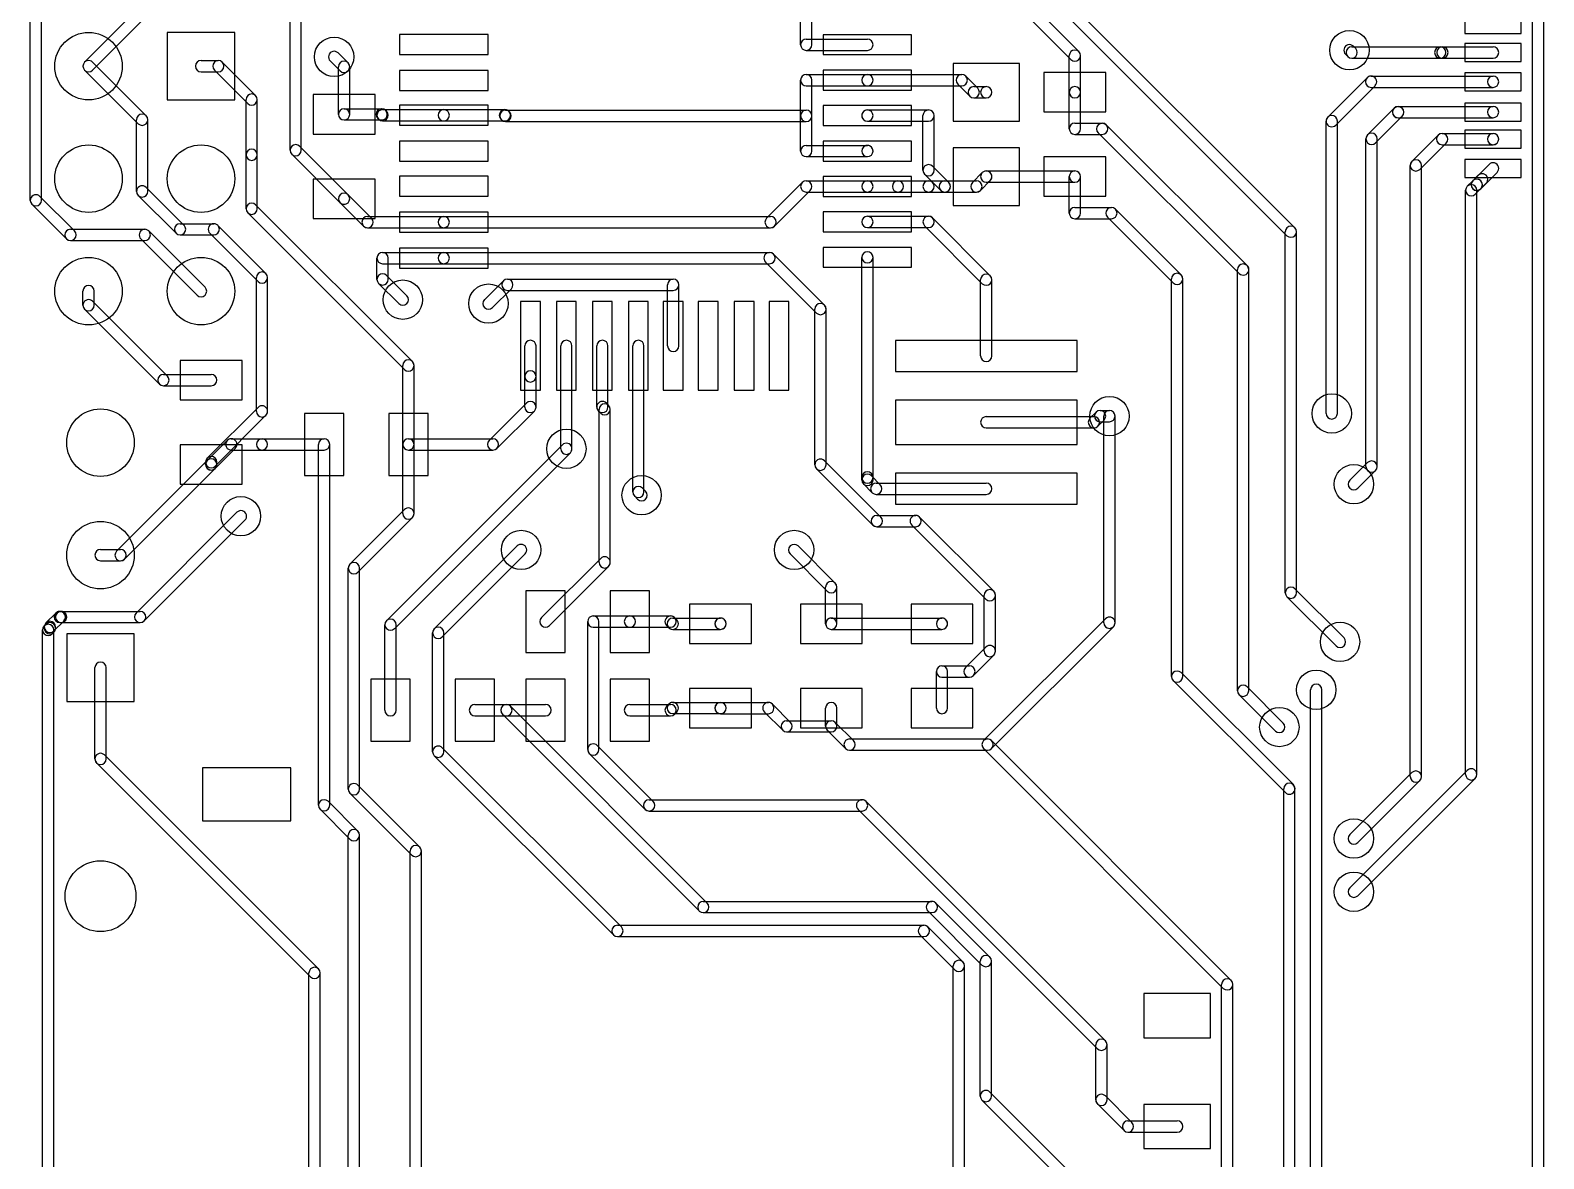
# Model space of a CAD drawing. Extents: x 67 to 209, y -168 to -95.
# Drawn here: x 67.41 to 101.59, y -133.63 to -108.15 of the extents above; entities that cross this region are included whole.
import ezdxf

# ---------------------------------------------------------------- set-up
doc = ezdxf.new("R2010")
doc.units = 0
doc.header["$MEASUREMENT"] = 0
doc.layers.add('BLACK', color=250, linetype='CONTINUOUS')

msp = doc.modelspace()

# ---------------------------------------------------------------- linework, layer by layer
at = {"layer": 'BLACK'}
for p, q in [((67.4138, -111.989), (67.4138, -102.266)), ((67.6678, -111.989), (67.6678, -102.266)), ((101.333, -134.389), (101.333, -105.4)), ((101.587, -134.389), (101.587, -105.4)), ((84.808, -108.476), (84.808, -107.27)), ((85.062, -108.476), (85.062, -107.27)), ((90.1455, -107.144), (95.7884, -112.787)), ((90.3251, -106.964), (95.968, -112.607)), ((90.0436, -107.586), (91.0898, -108.632)), ((68.6402, -108.87), (69.7914, -107.719)), ((68.8198, -109.05), (69.971, -107.899)), ((73.2796, -110.859), (73.2796, -107.809)), ((73.5336, -110.859), (73.5336, -107.809)), ((89.864, -107.765), (90.9102, -108.812)), ((99.809, -107.813), (99.809, -108.219)), ((101.079, -108.219), (101.079, -107.813)), ((72.032, -108.198), (70.508, -108.198)), ((70.508, -108.198), (70.508, -109.722)), ((72.032, -109.722), (72.032, -108.198)), ((77.7497, -108.243), (75.7507, -108.243)), ((75.7507, -108.243), (75.7507, -108.693)), ((77.7497, -108.693), (77.7497, -108.243)), ((87.3153, -108.251), (85.3164, -108.251)), ((85.3164, -108.251), (85.3164, -108.7)), ((87.3153, -108.7), (87.3153, -108.251)), ((99.809, -108.219), (101.079, -108.219)), ((74.5898, -108.885), (74.3645, -108.66)), ((84.935, -108.349), (86.3158, -108.349)), ((84.935, -108.603), (86.3158, -108.603)), ((97.251, -108.524), (99.249, -108.524)), ((97.3408, -108.561), (97.2898, -108.51)), ((99.249, -108.524), (99.3, -108.524)), ((99.249, -108.524), (99.3, -108.524)), ((99.3, -108.524), (100.444, -108.524)), ((99.3, -108.524), (100.444, -108.524)), ((101.079, -108.448), (99.809, -108.448)), ((99.809, -108.448), (99.809, -108.854)), ((101.079, -108.854), (101.079, -108.448)), ((70.0301, -110.08), (68.8198, -108.87)), ((71.27, -108.833), (71.66, -108.833)), ((71.7498, -108.87), (72.5031, -109.623)), ((74.4102, -109.065), (74.1849, -108.84)), ((74.373, -110.048), (74.373, -108.975)), ((74.627, -110.048), (74.627, -108.975)), ((75.7507, -108.693), (77.7497, -108.693)), ((85.3164, -108.7), (87.3153, -108.7)), ((89.7493, -108.897), (88.2507, -108.897)), ((88.2507, -108.897), (88.2507, -110.198)), ((89.7493, -110.198), (89.7493, -108.897)), ((90.873, -109.548), (90.873, -108.722)), ((91.127, -109.548), (91.127, -108.722)), ((97.1612, -108.741), (97.1102, -108.69)), ((97.251, -108.778), (99.249, -108.778)), ((99.249, -108.778), (99.3, -108.778)), ((99.249, -108.778), (99.3, -108.778)), ((99.3, -108.778), (100.444, -108.778)), ((99.3, -108.778), (100.444, -108.778)), ((99.809, -108.854), (101.079, -108.854)), ((69.8505, -110.26), (68.6402, -109.05)), ((71.27, -109.087), (71.66, -109.087)), ((71.5702, -109.05), (72.3235, -109.803)), ((77.7497, -109.056), (75.7507, -109.056)), ((75.7507, -109.056), (75.7507, -109.506)), ((77.7497, -109.506), (77.7497, -109.056)), ((84.8079, -110.081), (84.8079, -109.276)), ((84.9349, -109.149), (86.3158, -109.149)), ((85.0619, -110.081), (85.0619, -109.276)), ((87.3153, -109.051), (85.3164, -109.051)), ((85.3164, -109.051), (85.3164, -109.501)), ((86.1888, -109.276), (86.1888, -109.276)), ((86.3158, -109.149), (88.4456, -109.149)), ((86.4428, -109.276), (86.4428, -109.276)), ((87.3153, -109.501), (87.3153, -109.051)), ((88.5354, -109.186), (88.8073, -109.458)), ((91.6985, -109.103), (90.3015, -109.103)), ((90.3015, -109.103), (90.3015, -109.992)), ((91.6985, -109.992), (91.6985, -109.103)), ((97.598, -109.221), (96.7107, -110.111)), ((97.6886, -109.184), (100.444, -109.184)), ((101.079, -109.108), (99.809, -109.108)), ((99.809, -109.108), (99.809, -109.515)), ((100.444, -109.184), (100.444, -109.184)), ((100.533, -109.221), (100.534, -109.222)), ((101.079, -109.515), (101.079, -109.108)), ((75.1985, -109.603), (73.8015, -109.603)), ((73.8015, -109.603), (73.8015, -110.492)), ((75.1985, -110.492), (75.1985, -109.603)), ((75.7507, -109.506), (77.7497, -109.506)), ((84.9349, -109.403), (86.3158, -109.403)), ((85.3164, -109.501), (87.3153, -109.501)), ((86.3158, -109.403), (88.4456, -109.403)), ((88.3557, -109.366), (88.6276, -109.638)), ((88.7174, -109.421), (89, -109.421)), ((88.7174, -109.675), (89, -109.675)), ((88.873, -109.548), (88.873, -109.548)), ((89.127, -109.548), (89.127, -109.548)), ((90.873, -110.373), (90.873, -109.548)), ((90.873, -109.548), (90.873, -109.548)), ((91.127, -110.373), (91.127, -109.548)), ((91.127, -109.548), (91.127, -109.548)), ((97.7779, -109.4), (96.8906, -110.29)), ((97.6886, -109.438), (100.444, -109.438)), ((99.809, -109.515), (101.079, -109.515)), ((100.354, -109.401), (100.354, -109.401)), ((100.444, -109.438), (100.444, -109.438)), ((70.508, -109.722), (72.032, -109.722)), ((72.2863, -110.961), (72.2863, -109.713)), ((72.5403, -110.961), (72.5403, -109.713)), ((74.4995, -109.921), (74.5, -109.921)), ((74.5, -109.921), (75.3487, -109.921)), ((74.5893, -109.958), (74.5898, -109.958)), ((75.3694, -109.941), (76.75, -109.941)), ((75.4578, -109.977), (75.4371, -109.957)), ((77.7497, -109.843), (75.7507, -109.843)), ((75.7507, -109.843), (75.7507, -110.293)), ((76.75, -109.941), (76.7502, -109.941)), ((76.7502, -109.941), (78.131, -109.941)), ((76.8398, -109.978), (76.84, -109.978)), ((77.7497, -110.293), (77.7497, -109.843)), ((78.1437, -109.954), (84.9349, -109.954)), ((78.2335, -109.991), (78.2208, -109.978)), ((87.3153, -109.851), (85.3164, -109.851)), ((85.3164, -109.851), (85.3164, -110.301)), ((86.3158, -109.949), (86.316, -109.949)), ((86.316, -109.949), (87.6966, -109.949)), ((86.4058, -109.986), (86.4056, -109.986)), ((87.3153, -110.301), (87.3153, -109.851)), ((90.3015, -109.992), (91.6985, -109.992)), ((98.2102, -109.91), (97.6102, -110.51)), ((98.173, -110), (98.173, -109.997)), ((98.3, -109.87), (100.444, -109.87)), ((98.427, -110), (98.427, -109.997)), ((101.079, -109.794), (99.809, -109.794)), ((99.809, -109.794), (99.809, -110.2)), ((100.444, -109.87), (100.444, -109.87)), ((100.534, -109.907), (100.534, -109.907)), ((101.079, -110.2), (101.079, -109.794)), ((69.8133, -111.787), (69.8133, -110.17)), ((70.0673, -111.787), (70.0673, -110.17)), ((74.4097, -110.137), (74.4102, -110.138)), ((74.4995, -110.175), (74.5, -110.175)), ((74.5, -110.175), (75.3487, -110.175)), ((75.281, -110.159), (75.2603, -110.139)), ((75.3694, -110.195), (76.75, -110.195)), ((75.7507, -110.293), (77.7497, -110.293)), ((76.6602, -110.158), (76.6604, -110.158)), ((76.75, -110.195), (76.7502, -110.195)), ((76.7502, -110.195), (78.131, -110.195)), ((78.0539, -110.171), (78.0412, -110.158)), ((78.1437, -110.208), (84.9349, -110.208)), ((84.8079, -110.876), (84.8079, -110.081)), ((85.0619, -110.876), (85.0619, -110.081)), ((85.3164, -110.301), (87.3153, -110.301)), ((86.2262, -110.166), (86.226, -110.166)), ((86.3158, -110.203), (86.316, -110.203)), ((86.316, -110.203), (87.6966, -110.203)), ((87.5696, -111.309), (87.5696, -110.076)), ((87.8236, -111.309), (87.8236, -110.076)), ((88.2507, -110.198), (89.7493, -110.198)), ((91, -110.246), (91.6193, -110.246)), ((91.7062, -110.286), (94.8918, -113.46)), ((96.673, -116.8), (96.673, -110.2)), ((96.927, -116.8), (96.927, -110.2)), ((98.3898, -110.09), (97.7898, -110.69)), ((98.3, -110.124), (100.444, -110.124)), ((99.809, -110.2), (101.079, -110.2)), ((100.354, -110.087), (100.354, -110.087)), ((100.444, -110.124), (100.444, -110.124)), ((73.8015, -110.492), (75.1985, -110.492)), ((77.7497, -110.656), (75.7507, -110.656)), ((75.7507, -110.656), (75.7507, -111.106)), ((77.7497, -111.106), (77.7497, -110.656)), ((87.3153, -110.651), (85.3164, -110.651)), ((85.3164, -110.651), (85.3164, -111.101)), ((87.3153, -111.101), (87.3153, -110.651)), ((91, -110.5), (91.6193, -110.5)), ((91.5269, -110.466), (94.7125, -113.64)), ((97.573, -118), (97.573, -110.6)), ((97.827, -118), (97.827, -110.6)), ((99.2033, -110.517), (98.6102, -111.11)), ((99.383, -110.697), (98.7899, -111.29)), ((99.2932, -110.48), (100.444, -110.48)), ((101.079, -110.404), (99.809, -110.404)), ((99.809, -110.404), (99.809, -110.81)), ((100.354, -110.517), (100.354, -110.517)), ((100.444, -110.48), (100.444, -110.48)), ((100.534, -110.697), (100.534, -110.697)), ((101.079, -110.81), (101.079, -110.404)), ((72.2863, -112.179), (72.2863, -110.961)), ((72.5403, -112.179), (72.5403, -110.961)), ((73.3168, -110.948), (74.4102, -112.042)), ((73.4964, -110.769), (74.5898, -111.862)), ((84.9349, -110.749), (86.3157, -110.749)), ((84.9349, -111.003), (86.3157, -111.003)), ((86.2259, -110.786), (86.226, -110.786)), ((86.3157, -110.749), (86.3158, -110.749)), ((86.3157, -111.003), (86.3158, -111.003)), ((86.4055, -110.966), (86.4056, -110.966)), ((89.7493, -110.802), (88.2507, -110.802)), ((88.2507, -110.802), (88.2507, -112.103)), ((89.7493, -112.103), (89.7493, -110.802)), ((91.6985, -111.008), (90.3015, -111.008)), ((90.3015, -111.008), (90.3015, -111.897)), ((91.6985, -111.897), (91.6985, -111.008)), ((99.2932, -110.734), (100.444, -110.734)), ((99.809, -110.81), (101.079, -110.81)), ((100.444, -110.734), (100.444, -110.734)), ((75.7507, -111.106), (77.7497, -111.106)), ((85.3164, -111.101), (87.3153, -111.101)), ((87.6068, -111.399), (87.974, -111.766)), ((87.7864, -111.219), (88.1536, -111.586)), ((88.6867, -111.586), (88.9102, -111.363)), ((89, -111.325), (91, -111.325)), ((98.573, -125), (98.573, -111.2)), ((98.827, -125), (98.827, -111.2)), ((101.079, -111.064), (99.809, -111.064)), ((99.809, -111.064), (99.809, -111.47)), ((99.9839, -111.548), (100.354, -111.177)), ((100.164, -111.727), (100.534, -111.357)), ((101.079, -111.47), (101.079, -111.064)), ((70.8863, -112.554), (70.0301, -111.697)), ((75.1985, -111.508), (73.8015, -111.508)), ((73.8015, -111.508), (73.8015, -112.397)), ((75.1985, -112.397), (75.1985, -111.508)), ((77.7497, -111.444), (75.7507, -111.444)), ((75.7507, -111.444), (75.7507, -111.893)), ((77.7497, -111.893), (77.7497, -111.444)), ((84.8452, -111.586), (84.04, -112.391)), ((84.935, -111.549), (86.3158, -111.549)), ((87.3153, -111.451), (85.3164, -111.451)), ((85.3164, -111.451), (85.3164, -111.901)), ((86.3158, -111.549), (87.0062, -111.549)), ((87.0062, -111.549), (87.6966, -111.549)), ((87.3153, -111.901), (87.3153, -111.451)), ((87.6966, -111.549), (88.0638, -111.549)), ((88.0638, -111.549), (88.7765, -111.549)), ((88.8663, -111.766), (89.0898, -111.542)), ((88.873, -111.453), (88.873, -111.452)), ((89, -111.579), (91, -111.579)), ((89.127, -111.453), (89.127, -111.452)), ((90.873, -111.453), (90.873, -111.452)), ((90.873, -112.278), (90.873, -111.453)), ((91.127, -111.453), (91.127, -111.452)), ((91.127, -112.278), (91.127, -111.453)), ((99.809, -111.47), (101.079, -111.47)), ((99.8602, -111.671), (99.9837, -111.548)), ((99.9837, -111.548), (100.107, -111.424)), ((100.04, -111.851), (100.163, -111.727)), ((100.074, -111.511), (100.074, -111.511)), ((100.163, -111.727), (100.287, -111.604)), ((68.2318, -112.86), (67.451, -112.079)), ((68.4114, -112.68), (67.6306, -111.899)), ((70.7067, -112.733), (69.8505, -111.877)), ((74.373, -111.953), (74.373, -111.952)), ((74.4101, -112.042), (74.939, -112.571)), ((74.5897, -111.862), (75.1186, -112.391)), ((74.627, -111.953), (74.627, -111.952)), ((75.7507, -111.893), (77.7497, -111.893)), ((85.0248, -111.766), (84.2196, -112.571)), ((84.935, -111.803), (86.3158, -111.803)), ((85.3164, -111.901), (87.3153, -111.901)), ((86.3158, -111.803), (87.0062, -111.803)), ((87.0062, -111.803), (87.6966, -111.803)), ((87.6966, -111.803), (88.0638, -111.803)), ((88.0638, -111.803), (88.7765, -111.803)), ((90.3015, -111.897), (91.6985, -111.897)), ((99.823, -124.95), (99.823, -111.761)), ((100.074, -111.765), (100.074, -111.765)), ((100.077, -124.95), (100.077, -111.761)), ((72.3235, -112.269), (75.8627, -115.808)), ((72.5031, -112.089), (76.0423, -115.628)), ((73.8015, -112.397), (75.1985, -112.397)), ((75.0287, -112.354), (76.75, -112.354)), ((77.7497, -112.256), (75.7507, -112.256)), ((75.7507, -112.256), (75.7507, -112.706)), ((76.75, -112.354), (76.7502, -112.354)), ((76.7502, -112.354), (84.1298, -112.354)), ((76.8398, -112.391), (76.84, -112.391)), ((77.7497, -112.706), (77.7497, -112.256)), ((87.3153, -112.251), (85.3164, -112.251)), ((85.3164, -112.251), (85.3164, -112.701)), ((86.2261, -112.386), (86.226, -112.386)), ((86.3158, -112.349), (86.3159, -112.349)), ((86.3159, -112.349), (87.6966, -112.349)), ((87.3153, -112.701), (87.3153, -112.251)), ((89.089, -113.691), (87.7875, -112.385)), ((88.2507, -112.103), (89.7493, -112.103)), ((91, -112.151), (91.8258, -112.151)), ((91, -112.405), (91.8258, -112.405)), ((91.7359, -112.368), (93.2196, -113.852)), ((91.9155, -112.188), (93.3992, -113.672)), ((68.3216, -112.643), (70, -112.643)), ((71.3598, -113.95), (70.0898, -112.68)), ((70.7965, -112.516), (71.5575, -112.516)), ((70.7965, -112.77), (71.5575, -112.77)), ((72.5566, -113.822), (71.4677, -112.733)), ((72.7362, -113.642), (71.6473, -112.554)), ((75.0287, -112.608), (76.75, -112.608)), ((75.7507, -112.706), (77.7497, -112.706)), ((76.6602, -112.571), (76.6604, -112.571)), ((76.75, -112.608), (76.7502, -112.608)), ((76.7502, -112.608), (84.1298, -112.608)), ((85.3164, -112.701), (87.3153, -112.701)), ((86.3158, -112.603), (86.3159, -112.603)), ((86.3159, -112.603), (87.6966, -112.603)), ((86.4057, -112.566), (86.4056, -112.566)), ((88.9091, -113.871), (87.6076, -112.565)), ((95.7512, -120.85), (95.7512, -112.697)), ((96.0052, -120.85), (96.0052, -112.697)), ((68.3216, -112.897), (70, -112.897)), ((71.1802, -114.13), (69.9102, -112.86)), ((77.7497, -113.069), (75.7507, -113.069)), ((75.7507, -113.069), (75.7507, -113.519)), ((77.7497, -113.519), (77.7497, -113.069)), ((87.3153, -113.051), (85.3164, -113.051)), ((85.3164, -113.051), (85.3164, -113.501)), ((87.3153, -113.501), (87.3153, -113.051)), ((75.2424, -113.775), (75.2424, -113.294)), ((75.3694, -113.167), (76.7502, -113.167)), ((75.3694, -113.421), (76.7502, -113.421)), ((75.4964, -113.775), (75.4964, -113.294)), ((76.7502, -113.167), (84.1059, -113.167)), ((76.7502, -113.421), (84.1059, -113.421)), ((85.1663, -114.534), (84.0161, -113.384)), ((85.3459, -114.354), (84.1957, -113.204)), ((86.1888, -118.247), (86.1888, -113.276)), ((86.2262, -113.186), (86.226, -113.186)), ((86.3158, -113.149), (86.316, -113.149)), ((86.3158, -113.403), (86.316, -113.403)), ((86.4058, -113.366), (86.4056, -113.366)), ((86.4428, -118.247), (86.4428, -113.276)), ((72.5194, -116.754), (72.5194, -113.732)), ((72.7734, -116.754), (72.7734, -113.732)), ((75.4592, -113.686), (75.9162, -114.143)), ((75.7507, -113.519), (77.7497, -113.519)), ((78.1863, -113.767), (81.9318, -113.767)), ((85.3164, -113.501), (87.3153, -113.501)), ((88.873, -115.5), (88.873, -113.78)), ((89.127, -115.5), (89.127, -113.78)), ((93.1823, -122.741), (93.1823, -113.762)), ((93.4363, -122.741), (93.4363, -113.762)), ((94.6724, -123.063), (94.6724, -113.553)), ((94.9264, -123.063), (94.9264, -113.553)), ((68.603, -114.357), (68.603, -114.04)), ((68.857, -114.357), (68.857, -114.04)), ((75.2796, -113.865), (75.7366, -114.322)), ((78.0965, -113.805), (77.6695, -114.232)), ((78.2761, -113.984), (77.8491, -114.411)), ((78.1863, -114.021), (81.9318, -114.021)), ((81.8048, -115.275), (81.8048, -113.894)), ((82.0588, -115.275), (82.0588, -113.894)), ((70.3304, -116.137), (68.6402, -114.447)), ((70.51, -115.958), (68.8198, -114.267)), ((78.9308, -114.276), (78.4812, -114.276)), ((78.4812, -114.276), (78.4812, -116.275)), ((78.9308, -116.275), (78.9308, -114.276)), ((79.7436, -114.276), (79.294, -114.276)), ((79.294, -114.276), (79.294, -116.275)), ((79.7436, -116.275), (79.7436, -114.276)), ((80.5564, -114.276), (80.1068, -114.276)), ((80.1068, -114.276), (80.1068, -116.275)), ((80.5564, -116.275), (80.5564, -114.276)), ((81.3692, -114.276), (80.9196, -114.276)), ((80.9196, -114.276), (80.9196, -116.275)), ((81.3692, -116.275), (81.3692, -114.276)), ((82.1566, -114.276), (81.707, -114.276)), ((81.707, -114.276), (81.707, -116.275)), ((82.1566, -116.275), (82.1566, -114.276)), ((82.944, -114.276), (82.4944, -114.276)), ((82.4944, -114.276), (82.4944, -116.275)), ((82.944, -116.275), (82.944, -114.276)), ((83.7568, -114.276), (83.3072, -114.276)), ((83.3072, -114.276), (83.3072, -116.275)), ((83.7568, -116.275), (83.7568, -114.276)), ((84.5442, -114.276), (84.0946, -114.276)), ((84.0946, -114.276), (84.0946, -116.275)), ((84.5442, -116.275), (84.5442, -114.276)), ((85.1291, -117.959), (85.1291, -114.444)), ((85.3831, -117.959), (85.3831, -114.444)), ((91.05, -115.15), (86.95, -115.15)), ((86.95, -115.15), (86.95, -115.85)), ((91.05, -115.85), (91.05, -115.15)), ((78.579, -115.966), (78.579, -115.275)), ((78.833, -115.966), (78.833, -115.275)), ((79.3918, -117.599), (79.3918, -115.275)), ((79.6458, -117.599), (79.6458, -115.275)), ((80.2046, -116.656), (80.2046, -115.275)), ((80.4586, -116.656), (80.4586, -115.275)), ((81.0174, -118.574), (81.0174, -115.275)), ((81.2714, -118.574), (81.2714, -115.275)), ((72.1985, -115.603), (70.8015, -115.603)), ((70.8015, -115.603), (70.8015, -116.492)), ((72.1985, -116.492), (72.1985, -115.603)), ((75.8255, -117.5), (75.8255, -115.718)), ((76.0795, -117.5), (76.0795, -115.718)), ((70.4202, -115.921), (71.5, -115.921)), ((70.4202, -116.175), (71.5, -116.175)), ((78.579, -116.656), (78.579, -115.966)), ((78.833, -116.656), (78.833, -115.966)), ((86.95, -115.85), (91.05, -115.85)), ((70.8015, -116.492), (72.1985, -116.492)), ((78.4812, -116.275), (78.9308, -116.275)), ((79.294, -116.275), (79.7436, -116.275)), ((80.1068, -116.275), (80.5564, -116.275)), ((80.9196, -116.275), (81.3692, -116.275)), ((81.707, -116.275), (82.1566, -116.275)), ((82.4944, -116.275), (82.944, -116.275)), ((83.3072, -116.275), (83.7568, -116.275)), ((84.0946, -116.275), (84.5442, -116.275)), ((91.05, -116.5), (86.95, -116.5)), ((86.95, -116.5), (86.95, -117.5)), ((91.05, -117.5), (91.05, -116.5)), ((71.4102, -117.81), (72.5566, -116.664)), ((71.5898, -117.99), (72.7362, -116.843)), ((73.603, -116.802), (73.603, -118.199)), ((74.492, -116.802), (73.603, -116.802)), ((74.492, -118.199), (74.492, -116.802)), ((75.508, -116.802), (75.508, -118.199)), ((76.397, -116.802), (75.508, -116.802)), ((76.397, -118.199), (76.397, -116.802)), ((78.6162, -116.566), (77.7722, -117.41)), ((78.7958, -116.746), (77.9518, -117.59)), ((80.2934, -116.797), (80.2418, -116.746)), ((80.2562, -120.164), (80.2562, -116.708)), ((80.473, -116.618), (80.4214, -116.566)), ((80.5102, -120.164), (80.5102, -116.708)), ((91.4803, -116.771), (91.3415, -116.91)), ((91.5701, -116.734), (91.7817, -116.734)), ((91.6547, -121.526), (91.6547, -116.861)), ((91.9087, -121.526), (91.9087, -116.861)), ((89, -116.873), (91.4313, -116.873)), ((89, -117.127), (91.4313, -117.127)), ((91.6599, -116.951), (91.5211, -117.09)), ((91.5701, -116.988), (91.7817, -116.988)), ((72.1985, -117.508), (70.8015, -117.508)), ((70.8015, -117.508), (70.8015, -118.397)), ((71.41, -117.862), (71.862, -117.41)), ((71.9518, -117.373), (72.6464, -117.373)), ((72.1985, -118.397), (72.1985, -117.508)), ((72.6464, -117.373), (74.0475, -117.373)), ((73.9205, -125.648), (73.9205, -117.5)), ((74.1745, -125.648), (74.1745, -117.5)), ((75.4577, -121.481), (79.429, -117.509)), ((75.8255, -119.062), (75.8255, -117.5)), ((75.9525, -117.373), (77.862, -117.373)), ((76.0795, -119.062), (76.0795, -117.5)), ((86.95, -117.5), (91.05, -117.5)), ((69.3627, -119.91), (71.4102, -117.863)), ((71.4995, -117.825), (71.4998, -117.825)), ((71.4998, -117.825), (71.5, -117.825)), ((71.5893, -117.862), (71.5898, -117.863)), ((71.5896, -118.042), (72.0416, -117.59)), ((71.9518, -117.627), (72.6464, -117.627)), ((72.6464, -117.627), (74.0475, -117.627)), ((75.6373, -121.66), (79.6086, -117.689)), ((75.9525, -117.627), (77.862, -117.627)), ((86.6188, -119.142), (85.3459, -117.869)), ((69.5423, -120.09), (71.5898, -118.042)), ((71.373, -117.953), (71.373, -117.9)), ((71.4097, -118.042), (71.4102, -118.042)), ((71.4995, -118.079), (71.4998, -118.079)), ((71.4998, -118.079), (71.5, -118.079)), ((71.627, -117.953), (71.627, -117.9)), ((73.603, -118.199), (74.492, -118.199)), ((75.508, -118.199), (76.397, -118.199)), ((86.4392, -119.321), (85.1663, -118.048)), ((86.4056, -118.21), (86.6058, -118.41)), ((91.05, -118.15), (86.95, -118.15)), ((86.95, -118.15), (86.95, -118.85)), ((91.05, -118.85), (91.05, -118.15)), ((97.6102, -117.91), (97.2102, -118.31)), ((97.7898, -118.09), (97.3898, -118.49)), ((70.8015, -118.397), (72.1985, -118.397)), ((81.2342, -118.484), (81.3078, -118.558)), ((86.1888, -118.3), (86.1888, -118.247)), ((86.226, -118.39), (86.4262, -118.59)), ((86.4428, -118.3), (86.4428, -118.247)), ((86.516, -118.373), (89, -118.373)), ((81.0546, -118.664), (81.1282, -118.738)), ((86.516, -118.627), (89, -118.627)), ((86.95, -118.85), (91.05, -118.85)), ((69.8057, -121.307), (72.0809, -119.032)), ((69.9853, -121.486), (72.2605, -119.211)), ((74.6318, -120.203), (75.8627, -118.972)), ((74.8114, -120.383), (76.0423, -119.152)), ((86.529, -119.104), (87.406, -119.104)), ((89.1697, -120.815), (87.4958, -119.142)), ((86.529, -119.358), (87.406, -119.358)), ((88.9901, -120.995), (87.3162, -119.321)), ((69, -119.873), (69.4525, -119.873)), ((76.5368, -121.663), (78.4068, -119.793)), ((84.7511, -119.793), (85.5898, -120.632)), ((69, -120.127), (69.4525, -120.127)), ((76.7164, -121.843), (78.5864, -119.973)), ((78.9577, -121.41), (80.2934, -120.074)), ((79.1373, -121.59), (80.473, -120.254)), ((84.5715, -119.973), (85.4102, -120.812)), ((74.5946, -125.284), (74.5946, -120.293)), ((74.8486, -125.284), (74.8486, -120.293)), ((79.492, -120.802), (78.603, -120.802)), ((78.603, -120.802), (78.603, -122.199)), ((79.492, -122.199), (79.492, -120.802)), ((81.397, -120.802), (80.508, -120.802)), ((80.508, -120.802), (80.508, -122.199)), ((81.397, -122.199), (81.397, -120.802)), ((85.373, -121.548), (85.373, -120.722)), ((85.627, -121.548), (85.627, -120.722)), ((88.9529, -122.166), (88.9529, -120.905)), ((89.2069, -122.166), (89.2069, -120.905)), ((95.7884, -120.94), (96.8976, -122.049)), ((95.968, -120.76), (97.0772, -121.869)), ((67.7669, -121.53), (67.9903, -121.307)), ((68.021, -121.307), (68.0211, -121.307)), ((68.0801, -121.27), (68.1108, -121.27)), ((68.1109, -121.27), (69.8955, -121.27)), ((83.6985, -121.103), (82.3015, -121.103)), ((82.3015, -121.103), (82.3015, -121.992)), ((83.6985, -121.992), (83.6985, -121.103)), ((86.1985, -121.103), (84.8015, -121.103)), ((84.8015, -121.103), (84.8015, -121.992)), ((86.1985, -121.992), (86.1985, -121.103)), ((88.6985, -121.103), (87.3015, -121.103)), ((87.3015, -121.103), (87.3015, -121.992)), ((88.6985, -121.992), (88.6985, -121.103)), ((67.7288, -121.599), (67.7669, -121.561)), ((67.7297, -121.651), (67.7297, -121.62)), ((67.9465, -121.71), (68.1699, -121.487)), ((67.9837, -121.651), (67.9837, -121.62)), ((68.0801, -121.524), (68.1108, -121.524)), ((68.1109, -121.524), (69.8955, -121.524)), ((68.2006, -121.487), (68.2007, -121.486)), ((75.4205, -123.5), (75.4205, -121.57)), ((75.6745, -123.5), (75.6745, -121.57)), ((79.9997, -124.388), (79.9997, -121.5)), ((80.1267, -121.373), (80.9525, -121.373)), ((80.1267, -121.627), (80.9525, -121.627)), ((80.2537, -124.388), (80.2537, -121.5)), ((80.9525, -121.373), (81.8727, -121.373)), ((80.9525, -121.627), (81.8727, -121.627)), ((81.8299, -121.637), (81.7824, -121.589)), ((81.9202, -121.421), (82.9995, -121.421)), ((82.0105, -121.459), (81.963, -121.411)), ((82.9097, -121.458), (82.9102, -121.458)), ((82.9995, -121.421), (83, -121.421)), ((83.0893, -121.638), (83.0898, -121.637)), ((85.4107, -121.638), (85.4102, -121.637)), ((85.5, -121.421), (85.5005, -121.421)), ((85.5005, -121.421), (87.9995, -121.421)), ((85.5903, -121.458), (85.5898, -121.458)), ((87.9097, -121.458), (87.9102, -121.458)), ((87.9995, -121.421), (88, -121.421)), ((88.0893, -121.638), (88.0898, -121.637)), ((88.9391, -124.188), (91.6919, -121.436)), ((89.1187, -124.368), (91.8715, -121.615)), ((67.6916, -166.247), (67.6916, -121.689)), ((67.9084, -121.779), (67.9465, -121.741)), ((67.9456, -166.247), (67.9456, -121.689)), ((69.762, -121.778), (68.238, -121.778)), ((68.238, -121.778), (68.238, -123.302)), ((69.762, -123.302), (69.762, -121.778)), ((76.4996, -124.439), (76.4996, -121.753)), ((76.7536, -124.439), (76.7536, -121.753)), ((81.9202, -121.675), (82.9995, -121.675)), ((82.3015, -121.992), (83.6985, -121.992)), ((82.9995, -121.675), (83, -121.675)), ((84.8015, -121.992), (86.1985, -121.992)), ((85.5, -121.675), (85.5005, -121.675)), ((85.5005, -121.675), (87.9995, -121.675)), ((87.3015, -121.992), (88.6985, -121.992)), ((87.9995, -121.675), (88, -121.675)), ((78.603, -122.199), (79.492, -122.199)), ((80.508, -122.199), (81.397, -122.199)), ((88.5295, -122.537), (88.9901, -122.076)), ((88.7091, -122.717), (89.1697, -122.256)), ((68.873, -124.6), (68.873, -122.54)), ((69.127, -124.6), (69.127, -122.54)), ((87.873, -123.453), (87.873, -122.627)), ((88, -122.5), (88.6193, -122.5)), ((88.127, -123.453), (88.127, -122.627)), ((93.3968, -122.653), (95.9345, -125.182)), ((75.992, -122.802), (75.103, -122.802)), ((75.103, -122.802), (75.103, -124.199)), ((75.992, -124.199), (75.992, -122.802)), ((77.897, -122.802), (77.008, -122.802)), ((77.008, -122.802), (77.008, -124.199)), ((77.897, -124.199), (77.897, -122.802)), ((78.603, -122.802), (78.603, -124.199)), ((79.492, -122.802), (78.603, -122.802)), ((79.492, -124.199), (79.492, -122.802)), ((80.508, -122.802), (80.508, -124.199)), ((81.397, -122.802), (80.508, -122.802)), ((81.397, -124.199), (81.397, -122.802)), ((83.6985, -123.008), (82.3015, -123.008)), ((82.3015, -123.008), (82.3015, -123.897)), ((83.6985, -123.897), (83.6985, -123.008)), ((86.1985, -123.008), (84.8015, -123.008)), ((84.8015, -123.008), (84.8015, -123.897)), ((86.1985, -123.897), (86.1985, -123.008)), ((88.6985, -123.008), (87.3015, -123.008)), ((87.3015, -123.008), (87.3015, -123.897)), ((88, -122.754), (88.6193, -122.754)), ((88.6985, -123.897), (88.6985, -123.008)), ((93.2175, -122.833), (95.7552, -125.362)), ((94.8892, -122.973), (95.7071, -123.791)), ((68.238, -123.302), (69.762, -123.302)), ((81.7825, -123.41), (81.8301, -123.363)), ((81.9202, -123.325), (82.9995, -123.325)), ((82.9995, -123.325), (83, -123.325)), ((83, -123.326), (84.0798, -123.326)), ((83.0893, -123.362), (83.0898, -123.363)), ((84.5825, -123.776), (84.1696, -123.363)), ((94.7096, -123.153), (95.5275, -123.971)), ((96.3228, -137.734), (96.3228, -123.04)), ((96.5768, -137.734), (96.5768, -123.04)), ((77.4525, -123.373), (78.1658, -123.373)), ((77.4525, -123.627), (78.1658, -123.627)), ((82.5206, -128.034), (78.076, -123.59)), ((78.1658, -123.373), (79.0475, -123.373)), ((78.1658, -123.627), (79.0475, -123.627)), ((82.7002, -127.855), (78.2556, -123.41)), ((80.9525, -123.373), (81.8727, -123.373)), ((80.9525, -123.627), (81.8727, -123.627)), ((81.9202, -123.579), (82.9995, -123.579)), ((81.9628, -123.589), (82.0104, -123.542)), ((82.9097, -123.542), (82.9102, -123.542)), ((82.9995, -123.579), (83, -123.579)), ((83, -123.58), (84.0798, -123.58)), ((84.4029, -123.955), (83.99, -123.542)), ((85.373, -123.865), (85.373, -123.453)), ((85.627, -123.865), (85.627, -123.453)), ((82.3015, -123.897), (83.6985, -123.897)), ((84.4927, -123.738), (85.5, -123.738)), ((84.4927, -123.992), (85.5, -123.992)), ((84.8015, -123.897), (86.1985, -123.897)), ((85.4102, -123.955), (85.8231, -124.368)), ((85.5898, -123.776), (86.0027, -124.188)), ((87.3015, -123.897), (88.6985, -123.897)), ((75.103, -124.199), (75.992, -124.199)), ((80.7615, -128.394), (76.7164, -124.349)), ((77.008, -124.199), (77.897, -124.199)), ((78.603, -124.199), (79.492, -124.199)), ((81.478, -125.56), (80.2165, -124.298)), ((80.508, -124.199), (81.397, -124.199)), ((85.9129, -124.151), (89.0289, -124.151)), ((88.9391, -124.368), (94.3515, -129.781)), ((89.1187, -124.188), (94.5311, -129.601)), ((73.7424, -129.522), (68.9102, -124.69)), ((73.922, -129.342), (69.0898, -124.51)), ((80.5819, -128.573), (76.5368, -124.528)), ((81.2984, -125.74), (80.0369, -124.478)), ((85.9129, -124.405), (89.0289, -124.405)), ((73.3, -124.8), (71.3, -124.8)), ((71.3, -124.8), (71.3, -126)), ((73.3, -126), (73.3, -124.8)), ((97.2102, -127.51), (99.8602, -124.86)), ((98.6102, -124.91), (97.2102, -126.31)), ((97.3898, -127.69), (100.04, -125.04)), ((76.0284, -126.771), (74.6318, -125.374)), ((76.208, -126.591), (74.8114, -125.194)), ((95.7157, -138.299), (95.7157, -125.274)), ((95.9697, -138.299), (95.9697, -125.274)), ((98.7898, -125.09), (97.3898, -126.49)), ((73.9577, -125.737), (74.6318, -126.411)), ((74.1373, -125.558), (74.8114, -126.232)), ((81.3882, -125.523), (86.1955, -125.523)), ((91.5102, -131.144), (86.1057, -125.74)), ((91.6898, -130.964), (86.2853, -125.56)), ((71.3, -126), (73.3, -126)), ((81.3882, -125.777), (86.1955, -125.777)), ((74.5946, -149.198), (74.5946, -126.322)), ((74.8486, -149.198), (74.8486, -126.322)), ((75.9912, -149.712), (75.9912, -126.681)), ((76.2452, -149.712), (76.2452, -126.681)), ((82.6104, -127.818), (87.7715, -127.818)), ((82.6104, -128.072), (87.7715, -128.072)), ((88.9019, -129.255), (87.6817, -128.034)), ((89.0815, -129.075), (87.8613, -127.855)), ((80.6717, -128.357), (87.5917, -128.357)), ((88.4712, -129.183), (87.6815, -128.394)), ((80.6717, -128.611), (87.5917, -128.611)), ((88.2916, -129.363), (87.5019, -128.573)), ((88.8647, -132.213), (88.8647, -129.165)), ((89.1187, -132.213), (89.1187, -129.165)), ((73.7052, -157.237), (73.7052, -129.432)), ((73.9592, -157.237), (73.9592, -129.432)), ((88.2544, -139.103), (88.2544, -129.273)), ((88.5084, -139.103), (88.5084, -129.273)), ((94.3143, -138.8), (94.3143, -129.691)), ((94.5683, -138.8), (94.5683, -129.691)), ((94.06, -129.9), (92.56, -129.9)), ((92.56, -129.9), (92.56, -130.9)), ((94.06, -130.9), (94.06, -129.9)), ((91.473, -132.3), (91.473, -131.054)), ((91.727, -132.3), (91.727, -131.054)), ((92.56, -130.9), (94.06, -130.9)), ((92.2685, -135.31), (89.0815, -132.123)), ((92.2898, -132.81), (91.6898, -132.21)), ((92.0889, -135.49), (88.9019, -132.303)), ((92.1102, -132.99), (91.5102, -132.39)), ((94.06, -132.4), (92.56, -132.4)), ((92.56, -132.4), (92.56, -133.4)), ((94.06, -133.4), (94.06, -132.4)), ((92.2, -132.773), (93.31, -132.773)), ((92.2, -133.027), (93.31, -133.027)), ((92.56, -133.4), (94.06, -133.4))]:
    msp.add_line(p, q, dxfattribs=at)
for centre, radius in [((68.73, -108.96), 0.762), ((74.2747, -108.75), 0.4445), ((97.2, -108.6), 0.4445), ((68.73, -111.5), 0.762), ((71.27, -111.5), 0.762), ((68.73, -114.04), 0.762), ((71.27, -114.04), 0.762), ((75.8264, -114.232), 0.4445), ((77.7593, -114.321), 0.4445), ((91.7817, -116.861), 0.4445), ((96.8, -116.8), 0.4445), ((69, -117.46), 0.762), ((79.5188, -117.599), 0.4445), ((81.218, -118.648), 0.4445), ((97.3, -118.4), 0.4445), ((72.1707, -119.121), 0.4445), ((69, -120), 0.762), ((78.4966, -119.883), 0.4445), ((84.6613, -119.883), 0.4445), ((96.9874, -121.959), 0.4445), ((96.4498, -123.04), 0.4445), ((95.6173, -123.881), 0.4445), ((97.3, -126.4), 0.4445), ((69, -127.7), 0.8), ((97.3, -127.6), 0.4445)]:
    msp.add_circle(centre, radius, dxfattribs=at)
for centre, start, end in [((74.2747, -108.75), 405, 585), ((84.935, -108.476), 90, 270), ((84.935, -108.476), 180, 360), ((86.3158, -108.476), 270, 450), ((91, -108.722), 360, 540), ((91, -108.722), 225, 405), ((97.2, -108.6), 405, 585), ((97.251, -108.651), 90, 270), ((97.251, -108.651), 225, 405), ((99.249, -108.651), 90, 270), ((99.249, -108.651), 90, 270), ((99.3, -108.651), 90, 270), ((99.3, -108.651), 90, 270), ((99.249, -108.651), 270, 450), ((99.3, -108.651), 270, 450), ((99.3, -108.651), 270, 450), ((100.444, -108.651), 270, 450), ((100.444, -108.651), 270, 450), ((68.73, -108.96), 405, 585), ((68.73, -108.96), 135, 315), ((71.27, -108.96), 90, 270), ((71.66, -108.96), 45, 225), ((71.66, -108.96), 270, 450), ((74.5, -108.975), 360, 540), ((74.5, -108.975), 225, 405), ((84.9349, -109.276), 90, 270), ((84.9349, -109.276), 360, 540), ((86.3158, -109.276), 360, 540), ((86.3158, -109.276), 90, 270), ((86.3158, -109.276), 180, 360), ((86.3158, -109.276), 270, 450), ((88.4456, -109.276), 45, 225), ((88.4456, -109.276), 270, 450), ((97.6886, -109.311), 90, 270), ((97.6879, -109.31), -44.9, 135.1), ((100.444, -109.311), 90, 270), ((100.444, -109.311), 45, 225), ((100.444, -109.311), 225, 405), ((100.444, -109.311), 270, 450), ((100.444, -109.311), 270, 450), ((72.4133, -109.713), 360, 540), ((72.4133, -109.713), 225, 405), ((88.7174, -109.548), 90, 270), ((88.7175, -109.548), 225, 405), ((89, -109.548), 360, 540), ((89, -109.548), 180, 360), ((89, -109.548), 270, 450), ((91, -109.548), 360, 540), ((91, -109.548), 360, 540), ((91, -109.548), 180, 360), ((91, -109.548), 180, 360), ((74.4995, -110.048), 90, 270), ((74.4995, -110.048), 45, 225), ((74.5, -110.048), 90, 270), ((74.5, -110.048), 225, 405), ((74.5, -110.048), 270, 450), ((75.3487, -110.048), 405.9, 585.9), ((75.3694, -110.068), 90, 270), ((75.3694, -110.068), 225.9, 405.9), ((75.3487, -110.048), 270, 450), ((76.75, -110.068), 90, 270), ((76.75, -110.068), 45, 225), ((76.7502, -110.068), 90, 270), ((76.7502, -110.068), 225, 405), ((76.75, -110.068), 270, 450), ((76.7502, -110.068), 270, 450), ((78.131, -110.068), 405, 585), ((78.1437, -110.081), 90, 270), ((78.1437, -110.081), 225, 405), ((78.131, -110.068), 270, 450), ((84.9349, -110.081), 360, 540), ((84.9349, -110.081), 270, 450), ((86.3158, -110.076), 90, 270), ((86.3158, -110.076), 405, 585), ((86.316, -110.076), 90, 270), ((86.316, -110.076), 225, 405), ((86.316, -110.076), 270, 450), ((87.6966, -110.076), 360, 540), ((87.6966, -110.076), 270, 450), ((98.3, -109.997), 360, 540), ((98.3, -109.997), 90, 270), ((98.3, -110), 180, 360), ((98.3, -110), -45, 135), ((100.444, -109.997), 90, 270), ((100.444, -109.997), 45, 225), ((100.444, -109.997), 225, 405), ((100.444, -109.997), 270, 450), ((100.444, -109.997), 270, 450), ((69.9403, -110.17), 360, 540), ((69.9403, -110.17), 225, 405), ((74.5, -110.048), 180, 360), ((84.9349, -110.081), 180, 360), ((91, -110.373), 90, 270), ((91, -110.373), 180, 360), ((91.6166, -110.376), 45.1, 225.1), ((91.6193, -110.373), 270, 450), ((96.8, -110.2), 360, 540), ((96.8007, -110.201), 135.1, 315.1), ((97.7, -110.6), 360, 540), ((97.7, -110.6), 135, 315), ((99.2932, -110.607), 90, 270), ((99.2932, -110.607), -45, 135), ((100.444, -110.607), 90, 270), ((100.444, -110.607), 135, 315), ((100.444, -110.607), 315, 495), ((100.444, -110.607), 270, 450), ((100.444, -110.607), 270, 450), ((72.4133, -110.961), 360, 540), ((72.4133, -110.961), 180, 360), ((73.4066, -110.859), 45, 225), ((73.4066, -110.859), 180, 360), ((84.9349, -110.876), 90, 270), ((84.9349, -110.876), 180, 360), ((86.3157, -110.876), 90, 270), ((86.3157, -110.876), 135, 315), ((86.3158, -110.876), 315, 495), ((86.3157, -110.876), 270, 450), ((86.3158, -110.876), 270, 450), ((87.6966, -111.309), 45, 225), ((87.6966, -111.309), 180, 360), ((89, -111.452), 360, 540), ((89, -111.452), 90, 270), ((89, -111.453), 315, 495), ((91, -111.452), 360, 540), ((91, -111.453), 360, 540), ((91, -111.452), 270, 450), ((98.7, -111.2), 360, 540), ((98.7001, -111.2), 135, 315), ((100.197, -111.514), 315, 495), ((100.444, -111.267), 315, 495), ((69.9403, -111.787), 405, 585), ((84.935, -111.676), 90, 270), ((84.935, -111.676), -45, 135), ((86.3158, -111.676), 90, 270), ((86.3158, -111.676), 270, 450), ((87.0062, -111.676), 90, 270), ((87.0062, -111.676), 270, 450), ((87.6966, -111.676), 90, 270), ((87.6966, -111.676), 270, 450), ((88.0638, -111.676), 90, 270), ((88.0638, -111.676), 225, 405), ((88.0638, -111.676), 270, 450), ((88.7765, -111.676), 135, 315), ((88.7765, -111.676), 270, 450), ((89, -111.453), 180, 360), ((91, -111.453), 180, 360), ((99.95, -111.761), 360, 540), ((99.95, -111.761), 135, 315), ((100.074, -111.638), 90, 270), ((100.074, -111.638), 135, 315), ((100.074, -111.638), 135, 315), ((100.074, -111.638), 315, 495), ((100.074, -111.638), 270, 450), ((67.5408, -111.989), 405, 585), ((67.5408, -111.989), 180, 360), ((69.9403, -111.787), 180, 360), ((72.4133, -112.179), 45, 225), ((74.4999, -111.952), 45, 225), ((74.5, -111.952), 360, 540), ((74.5, -111.953), 180, 360), ((74.5, -111.952), 225, 405), ((72.4133, -112.179), 180, 360), ((75.0287, -112.481), 90, 270), ((75.0288, -112.481), 225, 405), ((76.75, -112.481), 90, 270), ((76.75, -112.481), 45, 225), ((76.7502, -112.481), 90, 270), ((76.7502, -112.481), 225, 405), ((76.75, -112.481), 270, 450), ((76.7502, -112.481), 270, 450), ((84.1298, -112.481), 135, 315), ((84.1298, -112.481), 270, 450), ((86.3158, -112.476), 90, 270), ((86.3158, -112.476), 135, 315), ((86.3159, -112.476), 90, 270), ((86.3159, -112.476), -45, 135), ((86.3159, -112.476), 270, 450), ((87.6976, -112.475), 404.9, 584.9), ((87.6966, -112.476), 270, 450), ((91, -112.278), 90, 270), ((91, -112.278), 180, 360), ((91.8257, -112.278), 45, 225), ((91.8258, -112.278), 270, 450), ((68.3216, -112.77), 90, 270), ((68.3216, -112.77), 225, 405), ((70, -112.77), 405, 585), ((70, -112.77), 270, 450), ((70.7965, -112.643), 90, 270), ((70.7965, -112.643), 225, 405), ((71.5575, -112.643), 405, 585), ((71.5575, -112.643), 270, 450), ((95.8782, -112.697), 360, 540), ((95.8782, -112.697), 225, 405), ((75.3694, -113.294), 90, 270), ((75.3694, -113.294), 360, 540), ((76.7502, -113.294), 90, 270), ((76.7502, -113.294), 270, 450), ((84.1059, -113.294), 405, 585), ((84.1059, -113.294), 270, 450), ((86.3158, -113.276), 360, 540), ((86.3158, -113.276), 90, 270), ((86.3158, -113.276), 135, 315), ((86.316, -113.276), -45, 135), ((86.316, -113.276), 270, 450), ((94.7994, -113.553), 360, 540), ((72.6464, -113.732), 360, 540), ((72.6464, -113.732), 225, 405), ((75.3694, -113.775), 45, 225), ((75.3694, -113.775), 180, 360), ((78.1863, -113.894), 90, 270), ((78.1863, -113.894), -45, 135), ((81.9318, -113.894), 360, 540), ((81.9318, -113.894), 270, 450), ((89, -113.78), 360, 540), ((88.999, -113.781), 224.9, 404.9), ((93.3093, -113.762), 360, 540), ((93.3094, -113.762), 225, 405), ((94.8021, -113.55), 225.1, 405.1), ((68.73, -114.04), 360, 540), ((71.27, -114.04), 225, 405), ((68.73, -114.357), 405, 585), ((68.73, -114.357), 180, 360), ((75.8264, -114.232), 225, 405), ((77.7593, -114.321), 135, 315), ((85.2561, -114.444), 360, 540), ((85.2561, -114.444), 225, 405), ((78.706, -115.275), 360, 540), ((79.5188, -115.275), 360, 540), ((80.3316, -115.275), 360, 540), ((81.1444, -115.275), 360, 540), ((81.9318, -115.275), 180, 360), ((89, -115.5), 180, 360), ((75.9525, -115.718), 360, 540), ((75.9525, -115.718), 225, 405), ((78.706, -115.966), 360, 540), ((70.4202, -116.048), 90, 270), ((70.4202, -116.047), 225, 405), ((71.5, -116.048), 270, 450), ((78.706, -115.966), 180, 360), ((78.706, -116.656), -45, 135), ((80.3316, -116.656), 405, 585), ((72.6464, -116.754), 180, 360), ((72.6464, -116.754), 315, 495), ((78.706, -116.656), 180, 360), ((80.3316, -116.656), 180, 360), ((80.3832, -116.708), 360, 540), ((80.3832, -116.708), 225, 405), ((91.5701, -116.861), 90, 270), ((91.5701, -116.861), -45, 135), ((91.7817, -116.861), 360, 540), ((91.7817, -116.861), 270, 450), ((96.8, -116.8), 180, 360), ((89, -117), 90, 270), ((91.4313, -117), 135, 315), ((91.4313, -117), 270, 450), ((71.9518, -117.5), 90, 270), ((71.9518, -117.5), 315, 495), ((72.6464, -117.5), 90, 270), ((72.6464, -117.5), 270, 450), ((74.0475, -117.5), 360, 540), ((74.0475, -117.5), 270, 450), ((75.9525, -117.5), 90, 270), ((75.9525, -117.5), 360, 540), ((75.9525, -117.5), 180, 360), ((77.862, -117.5), 135, 315), ((77.862, -117.5), 270, 450), ((79.5188, -117.599), 315, 495), ((71.4995, -117.952), 45, 225), ((71.4995, -117.952), 90, 270), ((71.4998, -117.952), 90, 270), ((71.4998, -117.952), 135, 315), ((71.5, -117.9), 360, 540), ((71.5, -117.9), 135, 315), ((71.5, -117.953), 315, 495), ((71.5, -117.953), 225, 405), ((71.4998, -117.952), 270, 450), ((71.5, -117.952), 270, 450), ((79.5188, -117.599), 180, 360), ((85.2561, -117.959), 405, 585), ((97.7, -118), -45, 135), ((71.5, -117.953), 180, 360), ((85.2561, -117.959), 180, 360), ((86.3158, -118.247), 360, 540), ((86.3158, -118.3), 45, 225), ((97.7, -118), 180, 360), ((81.1444, -118.574), 45, 225), ((81.1444, -118.574), 180, 360), ((81.218, -118.648), 225, 405), ((86.3158, -118.247), 180, 360), ((86.3158, -118.3), 180, 360), ((86.516, -118.5), 90, 270), ((86.516, -118.5), 225, 405), ((89, -118.5), 270, 450), ((97.3, -118.4), 135, 315), ((72.1707, -119.121), 315, 495), ((75.9525, -119.062), 180, 360), ((75.9525, -119.062), 315, 495), ((86.529, -119.231), 90, 270), ((86.529, -119.231), 225, 405), ((87.406, -119.231), 405, 585), ((87.406, -119.231), 270, 450), ((69, -120), 90, 270), ((69.4525, -120), 135, 315), ((69.4525, -120), 270, 450), ((78.4966, -119.883), 315, 495), ((84.6613, -119.883), 45, 225), ((74.7216, -120.293), 360, 540), ((74.7216, -120.293), 135, 315), ((80.3832, -120.164), 180, 360), ((80.3832, -120.164), 315, 495), ((85.5, -120.722), 360, 540), ((85.5, -120.722), 225, 405), ((89.0799, -120.905), 360, 540), ((89.0799, -120.905), 225, 405), ((95.8782, -120.85), 45, 225), ((95.8782, -120.85), 180, 360), ((68.0801, -121.397), 90, 270), ((68.1108, -121.397), 135, 315), ((68.1109, -121.397), 90, 270), ((68.0801, -121.397), 315, 495), ((68.1109, -121.397), 315, 495), ((68.1108, -121.397), 270, 450), ((69.8955, -121.397), 135, 315), ((69.8955, -121.397), 270, 450), ((67.8186, -121.689), 360, 540), ((67.8186, -121.689), 135, 315), ((67.8567, -121.62), 360, 540), ((67.8567, -121.62), 135, 315), ((67.8567, -121.651), 180, 360), ((67.8567, -121.651), 315, 495), ((75.5475, -121.57), 360, 540), ((75.5475, -121.57), 135, 315), ((76.6266, -121.753), 360, 540), ((79.0475, -121.5), 135, 315), ((80.1267, -121.5), 360, 540), ((80.1267, -121.5), 90, 270), ((80.9525, -121.5), 90, 270), ((80.9525, -121.5), 270, 450), ((81.8727, -121.5), 404.7, 584.7), ((81.9202, -121.548), 90, 270), ((81.9202, -121.548), 224.7, 404.7), ((81.8727, -121.5), 270, 450), ((82.9995, -121.548), 90, 270), ((82.9995, -121.548), 135, 315), ((83, -121.548), 315, 495), ((82.9995, -121.548), 270, 450), ((83, -121.548), 270, 450), ((85.5, -121.548), 90, 270), ((85.5, -121.548), 405, 585), ((85.5, -121.548), 180, 360), ((85.5005, -121.548), 90, 270), ((85.5005, -121.548), 225, 405), ((85.5005, -121.548), 270, 450), ((87.9995, -121.548), 90, 270), ((87.9995, -121.548), 135, 315), ((88, -121.548), 315, 495), ((87.9995, -121.548), 270, 450), ((88, -121.548), 270, 450), ((91.7817, -121.526), 180, 360), ((91.7817, -121.526), 315, 495), ((76.6266, -121.753), 135, 315), ((96.9874, -121.959), 225, 405), ((89.0799, -122.166), 180, 360), ((89.0799, -122.166), 315, 495), ((69, -122.54), 360, 540), ((88, -122.627), 360, 540), ((88, -122.627), 90, 270), ((88.6193, -122.627), 135, 315), ((88.6193, -122.627), 270, 450), ((93.3072, -122.743), 45.1, 225.1), ((93.3093, -122.741), 180, 360), ((94.7994, -123.063), 45, 225), ((96.4498, -123.04), 360, 540), ((81.9202, -123.452), 90, 270), ((81.9202, -123.452), 315.2, 495.2), ((82.9995, -123.452), 90, 270), ((82.9995, -123.452), 45, 225), ((83, -123.453), 90, 270), ((83, -123.453), 225, 405), ((82.9995, -123.452), 270, 450), ((83, -123.452), 270, 450), ((84.0798, -123.453), 405, 585), ((84.0798, -123.453), 270, 450), ((85.5, -123.453), 360, 540), ((94.7994, -123.063), 180, 360), ((75.5475, -123.5), 180, 360), ((77.4525, -123.5), 90, 270), ((78.1658, -123.5), 90, 270), ((78.1658, -123.5), 405, 585), ((78.1658, -123.5), 270, 450), ((79.0475, -123.5), 270, 450), ((80.9525, -123.5), 90, 270), ((81.8727, -123.5), 135.2, 315.2), ((81.8727, -123.5), 270, 450), ((88, -123.453), 180, 360), ((84.4927, -123.865), 90, 270), ((84.4927, -123.865), 225, 405), ((85.5, -123.865), 45, 225), ((85.5, -123.865), 180, 360), ((85.5, -123.865), 270, 450), ((95.6173, -123.881), 225, 405), ((76.6266, -124.439), 405, 585), ((80.1267, -124.388), 405, 585), ((80.1267, -124.388), 180, 360), ((85.9129, -124.278), 90, 270), ((85.9129, -124.278), 225, 405), ((89.0289, -124.278), 45, 225), ((89.0289, -124.278), 135, 315), ((89.0289, -124.278), 270, 450), ((69, -124.6), 405, 585), ((69, -124.6), 180, 360), ((76.6266, -124.439), 180, 360), ((98.7, -125), 180, 360), ((98.7, -125), -45, 135), ((99.95, -124.95), 180, 360), ((99.95, -124.95), 315, 495), ((74.7216, -125.284), 405, 585), ((74.7216, -125.284), 180, 360), ((95.8427, -125.274), 360, 540), ((95.8448, -125.272), 225.1, 405.1), ((74.0475, -125.648), 45, 225), ((74.0475, -125.648), 180, 360), ((81.3882, -125.65), 90, 270), ((81.3882, -125.65), 225, 405), ((86.1955, -125.65), 405, 585), ((86.1955, -125.65), 270, 450), ((74.7216, -126.322), 360, 540), ((74.7216, -126.322), 225, 405), ((97.3, -126.4), 135, 315), ((76.1182, -126.681), 360, 540), ((76.1182, -126.681), 225, 405), ((97.3, -127.6), 135, 315), ((82.6104, -127.945), 90, 270), ((82.6104, -127.945), 225, 405), ((87.7715, -127.945), 405, 585), ((87.7715, -127.945), 270, 450), ((80.6717, -128.484), 90, 270), ((80.6717, -128.484), 225, 405), ((87.5917, -128.484), 405, 585), ((87.5917, -128.484), 270, 450), ((88.3814, -129.273), 360, 540), ((88.9917, -129.165), 360, 540), ((88.9917, -129.165), 225, 405), ((73.8322, -129.432), 360, 540), ((73.8322, -129.432), 225, 405), ((88.3814, -129.273), 225, 405), ((94.4413, -129.691), 360, 540), ((94.4413, -129.691), 225, 405), ((91.6, -131.054), 360, 540), ((91.6, -131.054), 225, 405), ((88.9917, -132.213), 405, 585), ((88.9917, -132.213), 180, 360), ((91.6, -132.3), 405, 585), ((91.6, -132.3), 180, 360), ((92.2, -132.9), 90, 270), ((92.2, -132.9), 225, 405), ((93.31, -132.9), 270, 450)]:
    msp.add_arc(centre, 0.127, start, end, dxfattribs=at)

doc.saveas('drawing.dxf')
